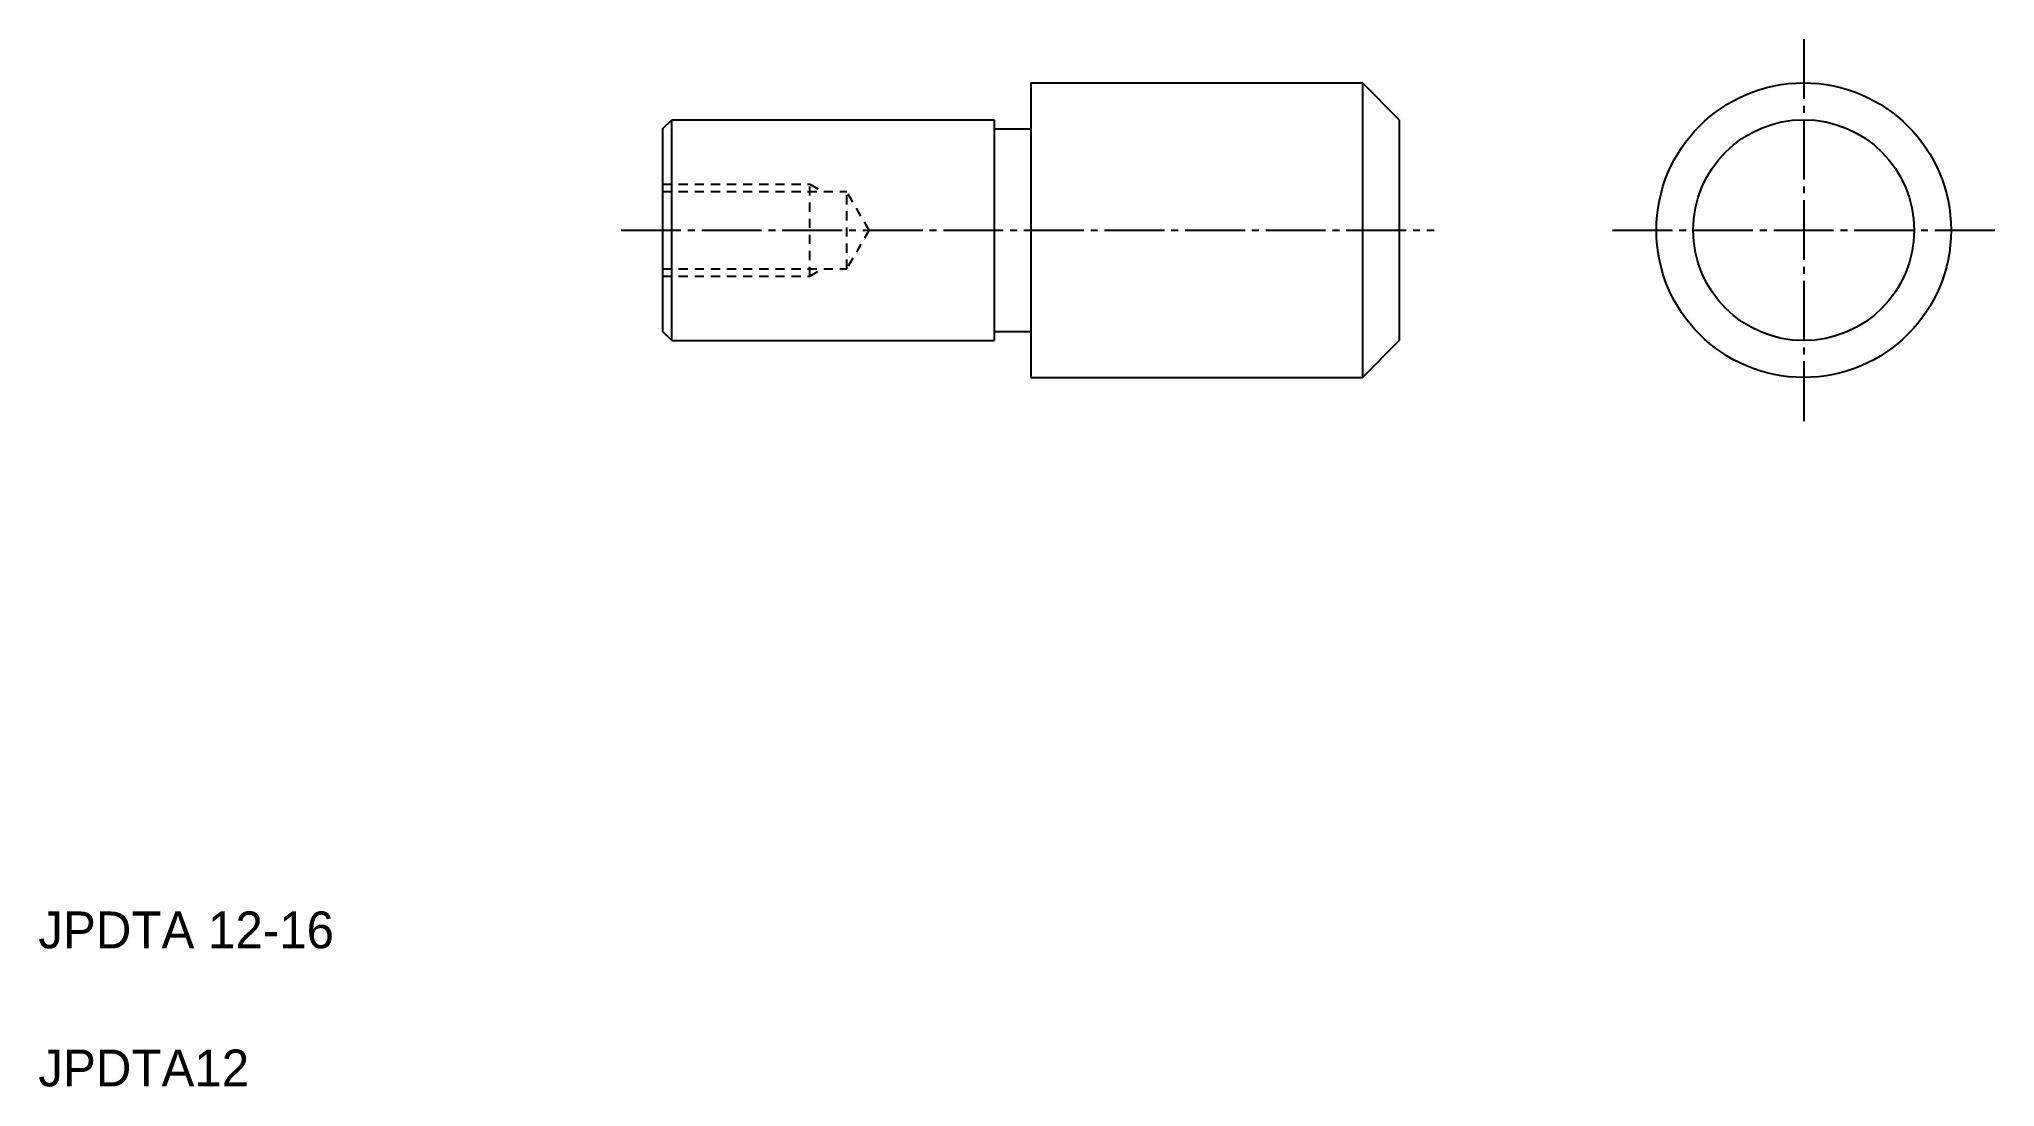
# Model space of a CAD drawing. Extents: x 5 to 111, y 5 to 62.
import ezdxf

# ---------------------------------------------------------------- set-up
doc = ezdxf.new("R2010")
doc.units = 0
doc.header["$LTSCALE"] = 0.25
doc.linetypes.add('CENTER', pattern=[17.5, 13, -1.5, 1.5, -1.5])
doc.linetypes.add('DASHED', pattern=[3.5, 2, -1.5])
doc.layers.get('0').update_dxf_attribs({"linetype": 'CONTINUOUS'})
doc.layers.add('CENTER', color=1, linetype='CENTER')
doc.styles.get("Standard").update_dxf_attribs({"font": 'txt', "height": 1.6})

msp = doc.modelspace()

# ---------------------------------------------------------------- linework, layer by layer
at = {"linetype": 'CONTINUOUS'}
for p, q in [((58.89, 59.51), (76.89, 59.51)), ((58.89, 59.51), (58.89, 43.51)), ((76.89, 59.51), (76.89, 43.51)), ((78.89, 57.51), (76.89, 59.51)), ((38.89, 57.01), (39.39, 57.51)), ((39.39, 45.51), (39.39, 57.51)), ((39.39, 57.51), (56.89, 57.51)), ((56.89, 57.51), (56.89, 45.51)), ((78.89, 57.51), (78.89, 45.51)), ((38.89, 57.01), (38.89, 46.01)), ((56.89, 57.01), (58.89, 57.01)), ((39.39, 45.51), (38.89, 46.01)), ((56.89, 46.01), (58.89, 46.01)), ((39.39, 45.51), (56.89, 45.51)), ((76.89, 43.51), (78.89, 45.51)), ((58.89, 43.51), (76.89, 43.51))]:
    msp.add_line(p, q, dxfattribs=at)
for p, q in [((43.77, 57.51), (43.77, 57.51)), ((48.14, 57.51), (48.14, 57.51))]:
    msp.add_line(p, q)
at = {"color": 3, "linetype": 'DASHED'}
for p, q in [((38.89, 54.01), (46.89, 54.01)), ((38.89, 53.61), (48.89, 53.61)), ((46.89, 49.01), (46.89, 54.01)), ((46.89, 54.01), (47.58, 53.61)), ((48.89, 49.41), (48.89, 53.61)), ((50.1, 51.51), (48.89, 53.61)), ((50.1, 51.51), (48.89, 49.41)), ((38.89, 49.41), (48.89, 49.41)), ((38.89, 49.01), (46.89, 49.01)), ((46.89, 49.01), (47.58, 49.41))]:
    msp.add_line(p, q, dxfattribs=at)
at = {"linetype": 'CONTINUOUS'}
for radius in [8, 6]:
    msp.add_circle((100.85, 51.51), radius, dxfattribs=at)
at = {"layer": 'CENTER', "color": 1, "linetype": 'CENTER'}
for p, q in [((100.85, 61.89), (100.85, 41.13)), ((36.64, 51.51), (80.79, 51.51)), ((90.47, 51.51), (111.23, 51.51))]:
    msp.add_line(p, q, dxfattribs=at)

# ---------------------------------------------------------------- texts
for s, p in [('JPDTA 12-16', (5, 12.5)), ('JPDTA12', (5, 5))]:
    msp.add_text(s, height=2).set_placement(p)

doc.saveas('drawing.dxf')
